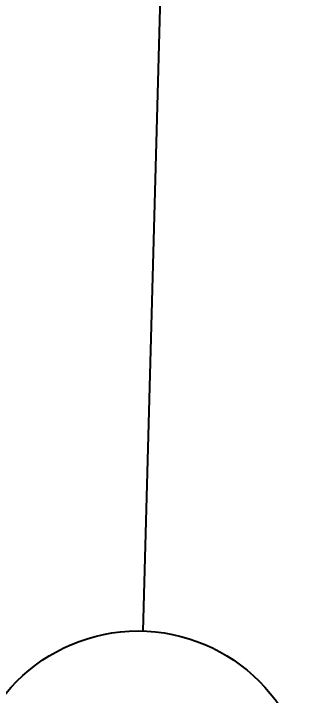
# Model space of a CAD drawing. Header units: millimetres. Extents: x 0 to 279, y -9 to 216.
# Drawn here: x 104.39 to 113.07, y 104.57 to 124.56 of the extents above; entities that cross this region are included whole.
import ezdxf

# ---------------------------------------------------------------- set-up
doc = ezdxf.new("R2010")
doc.units = ezdxf.units.MM
doc.layers.add('TITLE_BLOCK_BORDER', color=7, linetype='Continuous')
doc.styles.add('SLDTEXTSTYLE1', font='TXT', dxfattribs={"width": 0.75})
doc.dimstyles.new('SLDDIMSTYLE0', dxfattribs={"dimtxt": 0.18, "dimasz": 3.302, "dimexe": 0, "dimexo": 0.0625, "dimgap": 0, "dimtad": 0, "dimtih": 1, "dimtoh": 1, "dimdec": 0, "dimrnd": 1e-09, "dimzin": 0, "dimdsep": 46, "dimtxsty": 'Standard', "dimsah": 1, "dimcen": 0.09, "dimadec": 0, "dimazin": 0, "dimtfac": 3.302, "dimtdec": 0, "dimtofl": 0, "dimtmove": 0, "dimatfit": 3, "dimfxl": 1, "dimfrac": 2, "dimtolj": 1, "dimtzin": 0, "dimarcsym": 0})
doc.dimstyles.new('SLDDIMSTYLE1', dxfattribs={"dimtxt": 0.18, "dimasz": 1.016, "dimexe": 0, "dimexo": 0.0625, "dimgap": 0, "dimtad": 0, "dimtih": 1, "dimtoh": 1, "dimdec": 0, "dimrnd": 1e-09, "dimzin": 0, "dimdsep": 46, "dimtxsty": 'Standard', "dimblk1": 'DOT', "dimblk2": 'DOT', "dimsah": 1, "dimcen": 0.09, "dimadec": 0, "dimazin": 0, "dimtfac": 1.016, "dimtdec": 0, "dimtofl": 0, "dimtmove": 0, "dimatfit": 3, "dimldrblk": 'DOT', "dimfxl": 1, "dimfrac": 2, "dimtolj": 1, "dimtzin": 0, "dimarcsym": 0})

# ---------------------------------------------------------------- blocks, each defined once
blk = doc.blocks.new('SW_NOTE_68')
at = {"layer": 'TITLE_BLOCK_BORDER', "color": 0}
blk.add_circle((-0.138, -5.029), 5.031, dxfattribs=at)
at = {"layer": 'TITLE_BLOCK_BORDER', "color": 0, "insert": (-0.173, -3.205), "char_height": 3.5, "attachment_point": 2, "style": 'SLDTEXTSTYLE1'}
blk.add_mtext('5', dxfattribs=at)
blk = doc.blocks.new('_DOT')
at = {"color": 0, "linetype": 'ByBlock', "lineweight": -2}
blk.add_line((-0.5, 0), (-1, 0), dxfattribs=at)
at = {"color": 0, "linetype": 'ByBlock', "const_width": 0.5}
blk.add_lwpolyline([(-0.25, 0, 1), (0.25, 0, 1)], format="xyb", close=True, dxfattribs=at)

msp = doc.modelspace()

# ---------------------------------------------------------------- block references
at = {"layer": 'TITLE_BLOCK_BORDER'}
msp.add_blockref('SW_NOTE_68', (108.18, 106.453), dxfattribs=at)

# ---------------------------------------------------------------- leaders
for points, dimstyle in [([(108.514, 147.156), (56.234, 106.858)], 'SLDDIMSTYLE0'), ([(109.146, 141.708), (108.18, 106.453)], 'SLDDIMSTYLE1')]:
    msp.add_leader(points, dimstyle=dimstyle, dxfattribs=at)

doc.saveas('drawing.dxf')
